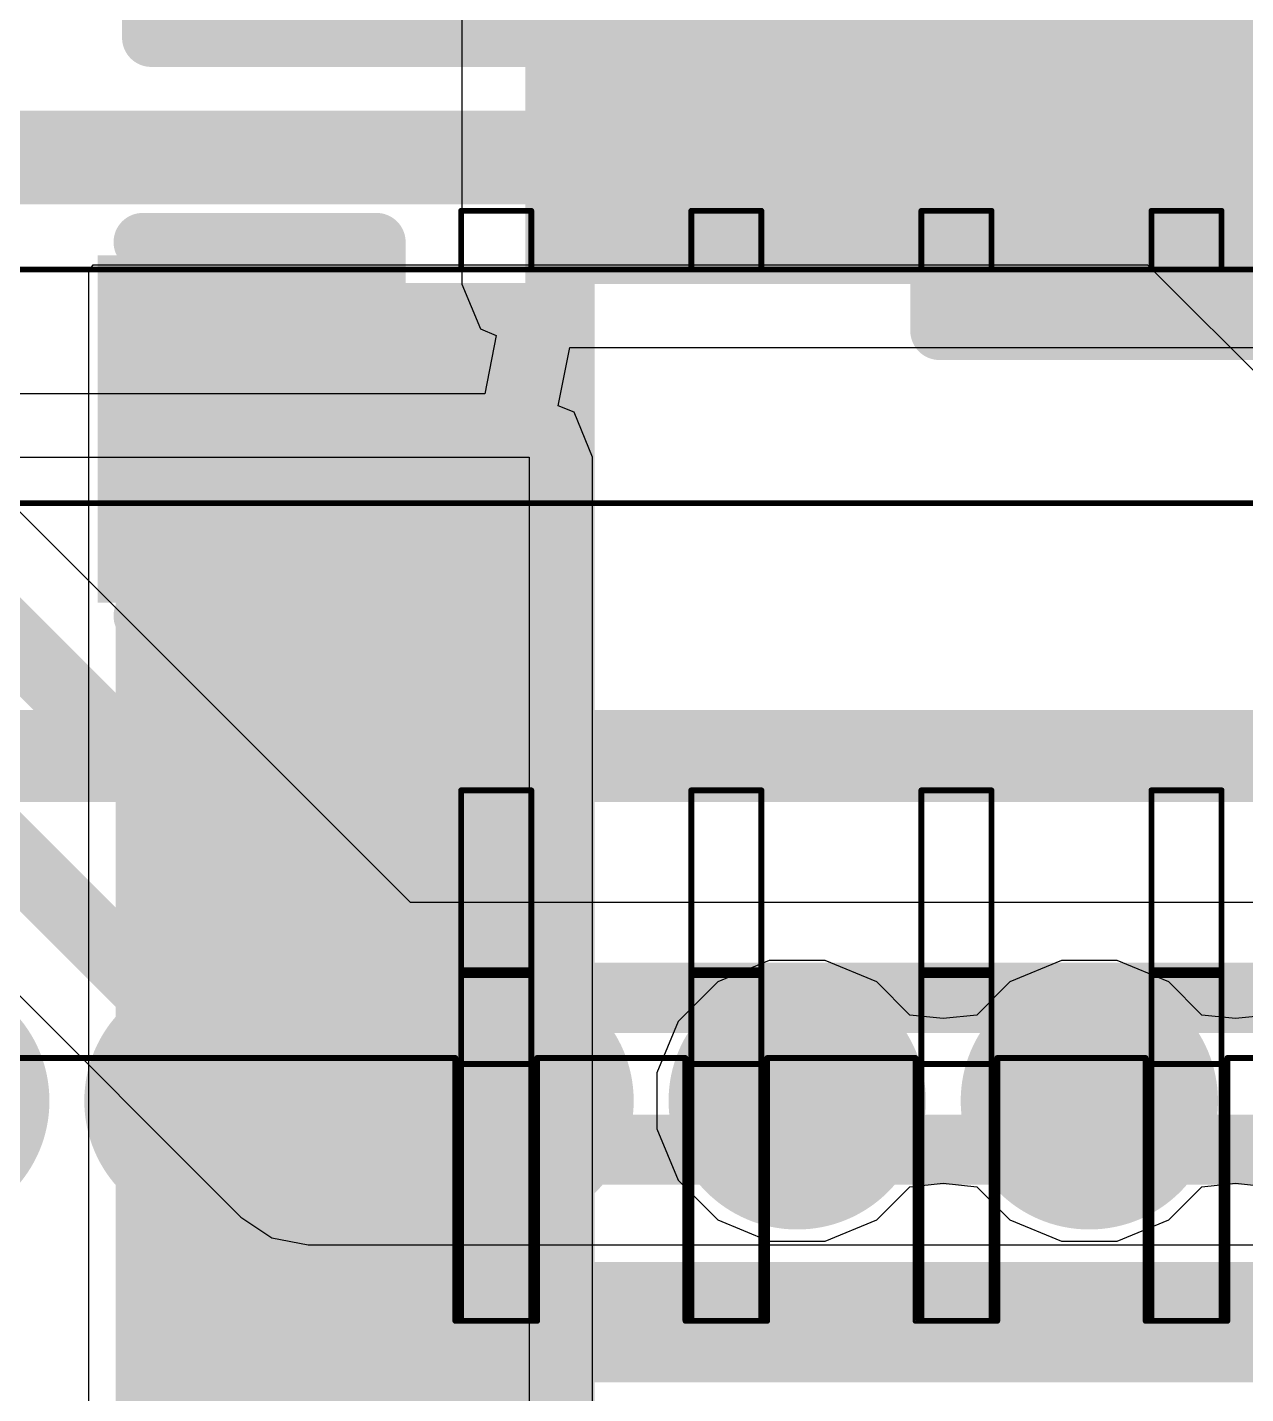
# Model space of a CAD drawing. Header units: inches. Extents: x -11 to 5433, y -4 to 5447.
# Drawn here: x 6.97 to 9.618, y 3.3 to 6.271 of the extents above; entities that cross this region are included whole.
import ezdxf

# ---------------------------------------------------------------- set-up
doc = ezdxf.new("R2010")
doc.units = ezdxf.units.IN
for name, color, linetype in [('Bottom Layer', 5, 'Continuous'), ('Bottom Overlay', 54, 'Continuous'), ('Bottom Paste', 16, 'Continuous'), ('Bottom Solder', 6, 'Continuous'), ('Ground', 16, 'Continuous'), ('Mechanical 4', 56, 'Continuous'), ('Top Layer', 1, 'Continuous'), ('Top Overlay', 2, 'Continuous'), ('Top Paste', 8, 'Continuous'), ('Top Solder', 216, 'Continuous')]:
    doc.layers.add(name, color=color, linetype=linetype)

# ---------------------------------------------------------------- blocks, each defined once
blk = doc.blocks.new('C___0402_6')
at = {"layer": 'Top Layer'}
for points in [[(-0.6985, -0.3175), (-0.6985, 0.3175), (-0.2413, 0.3175), (-0.2413, -0.3175)], [(0.2413, -0.3175), (0.2413, 0.3175), (0.6985, 0.3175), (0.6985, -0.3175)]]:
    blk.add_hatch(color=1, dxfattribs=at).paths.add_polyline_path(points)
at = {"layer": 'Top Paste'}
for points in [[(-0.6985, -0.3175), (-0.6985, 0.3175), (-0.2413, 0.3175), (-0.2413, -0.3175)], [(0.2413, -0.3175), (0.2413, 0.3175), (0.6985, 0.3175), (0.6985, -0.3175)]]:
    blk.add_hatch(color=8, dxfattribs=at).paths.add_polyline_path(points)
at = {"layer": 'Top Solder'}
for points in [[(-0.7585, -0.3775), (-0.7585, 0.3775), (-0.1813, 0.3775), (-0.1813, -0.3775)], [(0.1813, -0.3775), (0.1813, 0.3775), (0.7585, 0.3775), (0.7585, -0.3775)]]:
    blk.add_hatch(color=216, dxfattribs=at).paths.add_polyline_path(points)
at = {"layer": 'Top Overlay'}
for points in [[(-0.7874, -0.4064, 0.127, 0.127, 0), (-0.7874, 0.4064, 0.127, 0.127, 0)], [(-0.7874, 0.4064, 0.127, 0.127, 0), (-0.2794, 0.4064, 0.127, 0.127, 0)], [(0.2794, 0.4064, 0.127, 0.127, 0), (0.7874, 0.4064, 0.127, 0.127, 0)], [(0.7874, -0.4064, 0.127, 0.127, 0), (0.7874, 0.4064, 0.127, 0.127, 0)], [(-0.7874, -0.4064, 0.127, 0.127, 0), (-0.2794, -0.4064, 0.127, 0.127, 0)], [(0.2794, -0.4064, 0.127, 0.127, 0), (0.7874, -0.4064, 0.127, 0.127, 0)]]:
    blk.add_lwpolyline(points, format="xyseb", dxfattribs=at)
for points in [[(-0.8191, 0.4064, 0.0635, 0.0635, 1), (-0.7556, 0.4064, 0.0635, 0.0635, 1)], [(-0.8191, 0.4064, 0.0635, 0.0635, 1), (-0.7556, 0.4064, 0.0635, 0.0635, 1)], [(-0.3111, 0.4064, 0.0635, 0.0635, 1), (-0.2477, 0.4064, 0.0635, 0.0635, 1)], [(0.2477, 0.4064, 0.0635, 0.0635, 1), (0.3111, 0.4064, 0.0635, 0.0635, 1)], [(0.7556, 0.4064, 0.0635, 0.0635, 1), (0.8191, 0.4064, 0.0635, 0.0635, 1)], [(0.7556, 0.4064, 0.0635, 0.0635, 1), (0.8191, 0.4064, 0.0635, 0.0635, 1)], [(-0.8191, -0.4064, 0.0635, 0.0635, 1), (-0.7556, -0.4064, 0.0635, 0.0635, 1)], [(-0.8191, -0.4064, 0.0635, 0.0635, 1), (-0.7556, -0.4064, 0.0635, 0.0635, 1)], [(-0.3111, -0.4064, 0.0635, 0.0635, 1), (-0.2477, -0.4064, 0.0635, 0.0635, 1)], [(0.2477, -0.4064, 0.0635, 0.0635, 1), (0.3111, -0.4064, 0.0635, 0.0635, 1)], [(0.7556, -0.4064, 0.0635, 0.0635, 1), (0.8191, -0.4064, 0.0635, 0.0635, 1)], [(0.7556, -0.4064, 0.0635, 0.0635, 1), (0.8191, -0.4064, 0.0635, 0.0635, 1)]]:
    blk.add_lwpolyline(points, format="xyseb", close=True, dxfattribs=at)
blk = doc.blocks.new('RES_0805_B_70')
at = {"layer": 'Bottom Layer'}
for points in [[(-1.524, 0.635), (-0.508, 0.635), (-0.508, -0.635), (-1.524, -0.635)], [(0.508, 0.635), (1.524, 0.635), (1.524, -0.635), (0.508, -0.635)]]:
    blk.add_hatch(color=5, dxfattribs=at).paths.add_polyline_path(points)
at = {"layer": 'Bottom Paste'}
for points in [[(-1.524, 0.635), (-0.508, 0.635), (-0.508, -0.635), (-1.524, -0.635)], [(0.508, 0.635), (1.524, 0.635), (1.524, -0.635), (0.508, -0.635)]]:
    blk.add_hatch(color=16, dxfattribs=at).paths.add_polyline_path(points)
at = {"layer": 'Bottom Solder'}
for points in [[(-1.6256, 0.7366), (-0.4064, 0.7366), (-0.4064, -0.7366), (-1.6256, -0.7366)], [(0.4064, 0.7366), (1.6256, 0.7366), (1.6256, -0.7366), (0.4064, -0.7366)]]:
    blk.add_hatch(color=6, dxfattribs=at).paths.add_polyline_path(points)
at = {"layer": 'Bottom Overlay'}
for points in [[(-1.6256, -0.7366, 0.127, 0.127, 0), (-1.6256, 0.7366, 0.127, 0.127, 0)], [(-1.6256, 0.7366, 0.127, 0.127, 0), (1.6256, 0.7366, 0.127, 0.127, 0)], [(1.6256, -0.7366, 0.127, 0.127, 0), (1.6256, 0.7366, 0.127, 0.127, 0)], [(-1.6256, -0.7366, 0.127, 0.127, 0), (1.6256, -0.7366, 0.127, 0.127, 0)]]:
    blk.add_lwpolyline(points, format="xyseb", dxfattribs=at)
for points in [[(-1.65735, 0.7366, 0.0635, 0.0635, 1), (-1.59385, 0.7366, 0.0635, 0.0635, 1)], [(-1.65735, 0.7366, 0.0635, 0.0635, 1), (-1.59385, 0.7366, 0.0635, 0.0635, 1)], [(1.59385, 0.7366, 0.0635, 0.0635, 1), (1.65735, 0.7366, 0.0635, 0.0635, 1)], [(1.59385, 0.7366, 0.0635, 0.0635, 1), (1.65735, 0.7366, 0.0635, 0.0635, 1)], [(-1.65735, -0.7366, 0.0635, 0.0635, 1), (-1.59385, -0.7366, 0.0635, 0.0635, 1)], [(-1.65735, -0.7366, 0.0635, 0.0635, 1), (-1.59385, -0.7366, 0.0635, 0.0635, 1)], [(1.59385, -0.7366, 0.0635, 0.0635, 1), (1.65735, -0.7366, 0.0635, 0.0635, 1)], [(1.59385, -0.7366, 0.0635, 0.0635, 1), (1.65735, -0.7366, 0.0635, 0.0635, 1)]]:
    blk.add_lwpolyline(points, format="xyseb", close=True, dxfattribs=at)
blk = doc.blocks.new('R___0402_B_81')
at = {"layer": 'Bottom Layer'}
for points in [[(-0.2413, 0.3175), (-0.2413, -0.3175), (-0.6985, -0.3175), (-0.6985, 0.3175)], [(0.6985, 0.3175), (0.6985, -0.3175), (0.2413, -0.3175), (0.2413, 0.3175)]]:
    blk.add_hatch(color=5, dxfattribs=at).paths.add_polyline_path(points)
at = {"layer": 'Bottom Paste'}
for points in [[(-0.2413, 0.3175), (-0.2413, -0.3175), (-0.6985, -0.3175), (-0.6985, 0.3175)], [(0.6985, 0.3175), (0.6985, -0.3175), (0.2413, -0.3175), (0.2413, 0.3175)]]:
    blk.add_hatch(color=16, dxfattribs=at).paths.add_polyline_path(points)
at = {"layer": 'Bottom Solder'}
for points in [[(-0.1863, 0.3725), (-0.1863, -0.3725), (-0.7535, -0.3725), (-0.7535, 0.3725)], [(0.7535, 0.3725), (0.7535, -0.3725), (0.1863, -0.3725), (0.1863, 0.3725)]]:
    blk.add_hatch(color=6, dxfattribs=at).paths.add_polyline_path(points)
at = {"layer": 'Bottom Overlay'}
for points in [[(-0.7874, 0.4064, 0.127, 0.127, 0), (0.7874, 0.4064, 0.127, 0.127, 0)], [(-0.7874, -0.4064, 0.127, 0.127, 0), (-0.7874, 0.4064, 0.127, 0.127, 0)], [(0.7874, -0.4064, 0.127, 0.127, 0), (0.7874, 0.4064, 0.127, 0.127, 0)], [(-0.8128, 0.4318, 0.00323, 0.00323, 0), (0.8128, 0.4318, 0.00323, 0.00323, 0)], [(-0.7874, -0.4064, 0.127, 0.127, 0), (0.7874, -0.4064, 0.127, 0.127, 0)]]:
    blk.add_lwpolyline(points, format="xyseb", dxfattribs=at)
for points in [[(-0.8191, 0.4064, 0.0635, 0.0635, 1), (-0.7556, 0.4064, 0.0635, 0.0635, 1)], [(-0.8191, 0.4064, 0.0635, 0.0635, 1), (-0.7556, 0.4064, 0.0635, 0.0635, 1)], [(0.7556, 0.4064, 0.0635, 0.0635, 1), (0.8191, 0.4064, 0.0635, 0.0635, 1)], [(0.7556, 0.4064, 0.0635, 0.0635, 1), (0.8191, 0.4064, 0.0635, 0.0635, 1)], [(-0.8136, 0.4318, 0.00161, 0.00161, 1), (-0.812, 0.4318, 0.00161, 0.00161, 1)], [(0.812, 0.4318, 0.00161, 0.00161, 1), (0.8136, 0.4318, 0.00161, 0.00161, 1)], [(-0.8191, -0.4064, 0.0635, 0.0635, 1), (-0.7556, -0.4064, 0.0635, 0.0635, 1)], [(-0.8191, -0.4064, 0.0635, 0.0635, 1), (-0.7556, -0.4064, 0.0635, 0.0635, 1)], [(0.7556, -0.4064, 0.0635, 0.0635, 1), (0.8191, -0.4064, 0.0635, 0.0635, 1)], [(0.7556, -0.4064, 0.0635, 0.0635, 1), (0.8191, -0.4064, 0.0635, 0.0635, 1)]]:
    blk.add_lwpolyline(points, format="xyseb", close=True, dxfattribs=at)
blk = doc.blocks.new('SOT_23_117')
at = {"layer": 'Top Overlay'}
for points in [[(-1.5494, 0.8128, 0.127, 0.127, 0), (-0.5588, 0.8128, 0.127, 0.127, 0)], [(-1.5494, 0.8128, 0.127, 0.127, 0), (-1.5494, -0.5842, 0.127, 0.127, 0)]]:
    blk.add_lwpolyline(points, format="xyseb", dxfattribs=at)
blk.add_lwpolyline([(-1.5812, 0.8128, 0.0635, 0.0635, 1), (-1.5176, 0.8128, 0.0635, 0.0635, 1)], format="xyseb", close=True, dxfattribs=at)
blk.add_lwpolyline([(-1.5812, 0.8128, 0.0635, 0.0635, 1), (-1.5176, 0.8128, 0.0635, 0.0635, 1)], format="xyseb", close=True, dxfattribs=at)
blk = doc.blocks.new('ADM6_30_01_5_L_4_2_A_TR_158')
at = {"layer": 'Top Layer'}
h = blk.add_hatch(color=1, dxfattribs=at)
edge = h.paths.add_edge_path()
edge.add_arc((6.0325, -1.75), 0.178, 0, 360)
h = blk.add_hatch(color=1, dxfattribs=at)
edge = h.paths.add_edge_path()
edge.add_arc((6.6675, -1.75), 0.178, 0, 360)
h = blk.add_hatch(color=1, dxfattribs=at)
edge = h.paths.add_edge_path()
edge.add_arc((7.3025, -1.75), 0.178, 0, 360)
h = blk.add_hatch(color=1, dxfattribs=at)
edge = h.paths.add_edge_path()
edge.add_arc((7.9375, -1.75), 0.178, 0, 360)
at = {"layer": 'Top Paste'}
h = blk.add_hatch(color=8, dxfattribs=at)
edge = h.paths.add_edge_path()
edge.add_arc((6.0325, -1.75), 0.178, 0, 360)
h = blk.add_hatch(color=8, dxfattribs=at)
edge = h.paths.add_edge_path()
edge.add_arc((6.6675, -1.75), 0.178, 0, 360)
h = blk.add_hatch(color=8, dxfattribs=at)
edge = h.paths.add_edge_path()
edge.add_arc((7.3025, -1.75), 0.178, 0, 360)
h = blk.add_hatch(color=8, dxfattribs=at)
edge = h.paths.add_edge_path()
edge.add_arc((7.9375, -1.75), 0.178, 0, 360)
at = {"layer": 'Top Solder'}
h = blk.add_hatch(color=216, dxfattribs=at)
edge = h.paths.add_edge_path()
edge.add_arc((6.0325, -1.75), 0.2796, 0, 360)
h = blk.add_hatch(color=216, dxfattribs=at)
edge = h.paths.add_edge_path()
edge.add_arc((6.6675, -1.75), 0.2796, 0, 360)
h = blk.add_hatch(color=216, dxfattribs=at)
edge = h.paths.add_edge_path()
edge.add_arc((7.3025, -1.75), 0.2796, 0, 360)
h = blk.add_hatch(color=216, dxfattribs=at)
edge = h.paths.add_edge_path()
edge.add_arc((7.9375, -1.75), 0.2796, 0, 360)
h = blk.add_hatch(color=216, dxfattribs=at)
edge = h.paths.add_edge_path()
edge.add_arc((8.5725, -1.75), 0.2796, 0, 360)
at = {"layer": 'Top Overlay'}
blk.add_lwpolyline([(11.885, -2.5, 0.2, 0.2, 0), (-11.885, -2.5, 0.2, 0.2, 0)], format="xyseb", dxfattribs=at)

msp = doc.modelspace()

# ---------------------------------------------------------------- hatches: boundary and pattern name
at = {"layer": 'Bottom Layer'}
for points in [[(9.0794, 5.7127), (10.0661, 5.7127), (10.0661, 8.9859), (9.0794, 8.9859)], [(8.0518, 5.7127), (10.0661, 5.7127), (10.0661, 7.0866), (8.0518, 7.0866)]]:
    msp.add_hatch(color=5, dxfattribs=at).paths.add_polyline_path(points)
at = {"layer": 'Top Layer'}
for points in [[(7.1617, 0.2108), (8.2031, 0.2108), (8.2031, 5.7151), (7.1617, 5.7151)], [(13.3339, 3.5861), (7.8659, 3.5861), (7.8659, 3.3245), (13.3339, 3.3245)]]:
    msp.add_hatch(color=1, dxfattribs=at).paths.add_polyline_path(points)

# ---------------------------------------------------------------- linework, layer by layer
at = {"layer": 'Bottom Layer'}
for p, q in [((7.9143, 7.0866), (7.9143, 5.7127)), ((7.9143, 5.7127), (7.9546, 5.6155)), ((7.9546, 5.6155), (7.989, 5.6012)), ((7.989, 5.6012), (7.9638, 5.4742)), ((8.1236, 5.4482), (8.1488, 5.5752)), ((8.1488, 5.5752), (10.0661, 5.5752)), ((7.9638, 5.4742), (6.6786, 5.4742)), ((8.158, 5.4339), (8.1236, 5.4482)), ((8.1983, 5.3367), (8.158, 5.4339)), ((6.5411, 5.3367), (8.0608, 5.3367)), ((8.0608, 5.3367), (8.0608, 1.4266)), ((8.1983, 1.4266), (8.1983, 5.3367))]:
    msp.add_line(p, q, dxfattribs=at)
at = {"layer": 'Bottom Overlay'}
for points in [[(7.0372, 5.9879, 0.127, 0.127, 0), (7.0495, 5.9756, 0.127, 0.127, 0)], [(7.0495, 5.9756, 0.127, 0.127, 0), (8.9524, 5.9756, 0.127, 0.127, 0)]]:
    msp.add_lwpolyline(points, format="xyseb", dxfattribs=at)
for points in [[(7.0055, 5.9879, 0.0635, 0.0635, 1), (7.069, 5.9879, 0.0635, 0.0635, 1)], [(7.0178, 5.9756, 0.0635, 0.0635, 1), (7.0813, 5.9756, 0.0635, 0.0635, 1)], [(7.0178, 5.9756, 0.0635, 0.0635, 1), (7.0813, 5.9756, 0.0635, 0.0635, 1)], [(8.9206, 5.9756, 0.0635, 0.0635, 1), (8.9841, 5.9756, 0.0635, 0.0635, 1)]]:
    msp.add_lwpolyline(points, format="xyseb", close=True, dxfattribs=at)
at = {"layer": 'Ground'}
for p, q in [((7.8028, 4.368), (5.7711, 6.3998)), ((5.0872, 6.0307), (7.4337, 3.6842)), ((18.2791, 4.368), (7.8028, 4.368)), ((7.4337, 3.6842), (7.4337, 3.6841)), ((7.4337, 3.6841), (7.5009, 3.6392)), ((7.5009, 3.6392), (7.5802, 3.6235)), ((7.5802, 3.6235), (14.5193, 3.6235))]:
    msp.add_line(p, q, dxfattribs=at)
for points in [[(5.5639, 6.314, 0.1524, 0.1524, 0), (7.717, 4.1608, 0.1524, 0.1524, 0)], [(5.2337, 6.1772, 0.1524, 0.1524, 0), (7.5802, 3.8306, 0.1524, 0.1524, 0)], [(7.717, 4.1608, 0.1524, 0.1524, 0), (20.9852, 4.1608, 0.1524, 0.1524, 0)], [(7.5802, 3.8306, 0.1524, 0.1524, 0), (21.122, 3.8306, 0.1524, 0.1524, 0)]]:
    msp.add_lwpolyline(points, format="xyseb", dxfattribs=at)
for points in [[(7.6789, 4.1608, 0.0762, 0.0762, 1), (7.7551, 4.1608, 0.0762, 0.0762, 1)], [(7.6789, 4.1608, 0.0762, 0.0762, 1), (7.7551, 4.1608, 0.0762, 0.0762, 1)], [(7.5421, 3.8306, 0.0762, 0.0762, 1), (7.6183, 3.8306, 0.0762, 0.0762, 1)], [(7.5421, 3.8306, 0.0762, 0.0762, 1), (7.6183, 3.8306, 0.0762, 0.0762, 1)]]:
    msp.add_lwpolyline(points, format="xyseb", close=True, dxfattribs=at)
at = {"layer": 'Mechanical 4'}
for points in [[(7.9127, 5.7445, 0.0127, 0.0127, 0), (7.9127, 5.872, 0.0127, 0.0127, 0)], [(7.9127, 5.872, 0.0127, 0.0127, 0), (8.0651, 5.872, 0.0127, 0.0127, 0)], [(8.0651, 5.7445, 0.0127, 0.0127, 0), (8.0651, 5.872, 0.0127, 0.0127, 0)], [(8.4128, 5.7445, 0.0127, 0.0127, 0), (8.4128, 5.872, 0.0127, 0.0127, 0)], [(8.4128, 5.872, 0.0127, 0.0127, 0), (8.5652, 5.872, 0.0127, 0.0127, 0)], [(8.5652, 5.7445, 0.0127, 0.0127, 0), (8.5652, 5.872, 0.0127, 0.0127, 0)], [(8.913, 5.7445, 0.0127, 0.0127, 0), (8.913, 5.872, 0.0127, 0.0127, 0)], [(8.913, 5.872, 0.0127, 0.0127, 0), (9.0654, 5.872, 0.0127, 0.0127, 0)], [(9.0654, 5.7445, 0.0127, 0.0127, 0), (9.0654, 5.872, 0.0127, 0.0127, 0)], [(9.4131, 5.7445, 0.0127, 0.0127, 0), (9.4131, 5.872, 0.0127, 0.0127, 0)], [(9.4131, 5.872, 0.0127, 0.0127, 0), (9.5655, 5.872, 0.0127, 0.0127, 0)], [(9.5655, 5.7445, 0.0127, 0.0127, 0), (9.5655, 5.872, 0.0127, 0.0127, 0)], [(4.5919, 5.7445, 0.0127, 0.0127, 0), (13.2634, 5.7445, 0.0127, 0.0127, 0)], [(5.1571, 5.2365, 0.0127, 0.0127, 0), (12.5352, 5.2365, 0.0127, 0.0127, 0)], [(7.9127, 3.4585, 0.0127, 0.0127, 0), (7.9127, 4.612, 0.0127, 0.0127, 0)], [(7.9127, 4.612, 0.0127, 0.0127, 0), (8.0651, 4.612, 0.0127, 0.0127, 0)], [(8.0651, 3.4585, 0.0127, 0.0127, 0), (8.0651, 4.612, 0.0127, 0.0127, 0)], [(8.4128, 3.4585, 0.0127, 0.0127, 0), (8.4128, 4.612, 0.0127, 0.0127, 0)], [(8.4128, 4.612, 0.0127, 0.0127, 0), (8.5652, 4.612, 0.0127, 0.0127, 0)], [(8.5652, 3.4585, 0.0127, 0.0127, 0), (8.5652, 4.612, 0.0127, 0.0127, 0)], [(8.913, 3.4585, 0.0127, 0.0127, 0), (8.913, 4.612, 0.0127, 0.0127, 0)], [(8.913, 4.612, 0.0127, 0.0127, 0), (9.0654, 4.612, 0.0127, 0.0127, 0)], [(9.0654, 3.4585, 0.0127, 0.0127, 0), (9.0654, 4.612, 0.0127, 0.0127, 0)], [(9.4131, 3.4585, 0.0127, 0.0127, 0), (9.4131, 4.612, 0.0127, 0.0127, 0)], [(9.4131, 4.612, 0.0127, 0.0127, 0), (9.5655, 4.612, 0.0127, 0.0127, 0)], [(9.5655, 3.4585, 0.0127, 0.0127, 0), (9.5655, 4.612, 0.0127, 0.0127, 0)], [(7.9127, 4.2206, 0.0127, 0.0127, 0), (8.0651, 4.2206, 0.0127, 0.0127, 0)], [(8.4128, 4.2206, 0.0127, 0.0127, 0), (8.5652, 4.2206, 0.0127, 0.0127, 0)], [(8.913, 4.2206, 0.0127, 0.0127, 0), (9.0654, 4.2206, 0.0127, 0.0127, 0)], [(9.4131, 4.2206, 0.0127, 0.0127, 0), (9.5655, 4.2206, 0.0127, 0.0127, 0)], [(7.9127, 4.2102, 0.0127, 0.0127, 0), (8.0651, 4.2102, 0.0127, 0.0127, 0)], [(8.4128, 4.2102, 0.0127, 0.0127, 0), (8.5652, 4.2102, 0.0127, 0.0127, 0)], [(8.913, 4.2102, 0.0127, 0.0127, 0), (9.0654, 4.2102, 0.0127, 0.0127, 0)], [(9.4131, 4.2102, 0.0127, 0.0127, 0), (9.5655, 4.2102, 0.0127, 0.0127, 0)], [(6.8309, 4.03, 0.0127, 0.0127, 0), (7.9, 4.03, 0.0127, 0.0127, 0)], [(7.9, 3.4585, 0.0127, 0.0127, 0), (7.9, 4.03, 0.0127, 0.0127, 0)], [(7.9127, 4.0169, 0.0127, 0.0127, 0), (8.0651, 4.0169, 0.0127, 0.0127, 0)], [(8.0778, 3.4585, 0.0127, 0.0127, 0), (8.0778, 4.03, 0.0127, 0.0127, 0)], [(8.0778, 4.03, 0.0127, 0.0127, 0), (8.4001, 4.03, 0.0127, 0.0127, 0)], [(8.4001, 3.4585, 0.0127, 0.0127, 0), (8.4001, 4.03, 0.0127, 0.0127, 0)], [(8.4128, 4.0169, 0.0127, 0.0127, 0), (8.5652, 4.0169, 0.0127, 0.0127, 0)], [(8.5779, 3.4585, 0.0127, 0.0127, 0), (8.5779, 4.03, 0.0127, 0.0127, 0)], [(8.5779, 4.03, 0.0127, 0.0127, 0), (8.9003, 4.03, 0.0127, 0.0127, 0)], [(8.9003, 3.4585, 0.0127, 0.0127, 0), (8.9003, 4.03, 0.0127, 0.0127, 0)], [(8.913, 4.0169, 0.0127, 0.0127, 0), (9.0654, 4.0169, 0.0127, 0.0127, 0)], [(9.0781, 3.4585, 0.0127, 0.0127, 0), (9.0781, 4.03, 0.0127, 0.0127, 0)], [(9.0781, 4.03, 0.0127, 0.0127, 0), (9.4004, 4.03, 0.0127, 0.0127, 0)], [(9.4004, 3.4585, 0.0127, 0.0127, 0), (9.4004, 4.03, 0.0127, 0.0127, 0)], [(9.4131, 4.0169, 0.0127, 0.0127, 0), (9.5655, 4.0169, 0.0127, 0.0127, 0)], [(9.5782, 3.4585, 0.0127, 0.0127, 0), (9.5782, 4.03, 0.0127, 0.0127, 0)], [(9.5782, 4.03, 0.0127, 0.0127, 0), (9.9005, 4.03, 0.0127, 0.0127, 0)], [(7.9, 3.4585, 0.0127, 0.0127, 0), (8.0778, 3.4585, 0.0127, 0.0127, 0)], [(8.4001, 3.4585, 0.0127, 0.0127, 0), (8.5779, 3.4585, 0.0127, 0.0127, 0)], [(8.9003, 3.4585, 0.0127, 0.0127, 0), (9.0781, 3.4585, 0.0127, 0.0127, 0)], [(9.4004, 3.4585, 0.0127, 0.0127, 0), (9.5782, 3.4585, 0.0127, 0.0127, 0)]]:
    msp.add_lwpolyline(points, format="xyseb", dxfattribs=at)
for points in [[(7.9095, 5.872, 0.00635, 0.00635, 1), (7.9159, 5.872, 0.00635, 0.00635, 1)], [(7.9095, 5.872, 0.00635, 0.00635, 1), (7.9159, 5.872, 0.00635, 0.00635, 1)], [(8.0619, 5.872, 0.00635, 0.00635, 1), (8.0683, 5.872, 0.00635, 0.00635, 1)], [(8.0619, 5.872, 0.00635, 0.00635, 1), (8.0683, 5.872, 0.00635, 0.00635, 1)], [(8.4097, 5.872, 0.00635, 0.00635, 1), (8.416, 5.872, 0.00635, 0.00635, 1)], [(8.4097, 5.872, 0.00635, 0.00635, 1), (8.416, 5.872, 0.00635, 0.00635, 1)], [(8.5621, 5.872, 0.00635, 0.00635, 1), (8.5684, 5.872, 0.00635, 0.00635, 1)], [(8.5621, 5.872, 0.00635, 0.00635, 1), (8.5684, 5.872, 0.00635, 0.00635, 1)], [(8.9098, 5.872, 0.00635, 0.00635, 1), (8.9161, 5.872, 0.00635, 0.00635, 1)], [(8.9098, 5.872, 0.00635, 0.00635, 1), (8.9161, 5.872, 0.00635, 0.00635, 1)], [(9.0622, 5.872, 0.00635, 0.00635, 1), (9.0685, 5.872, 0.00635, 0.00635, 1)], [(9.0622, 5.872, 0.00635, 0.00635, 1), (9.0685, 5.872, 0.00635, 0.00635, 1)], [(9.4099, 5.872, 0.00635, 0.00635, 1), (9.4163, 5.872, 0.00635, 0.00635, 1)], [(9.4099, 5.872, 0.00635, 0.00635, 1), (9.4163, 5.872, 0.00635, 0.00635, 1)], [(9.5623, 5.872, 0.00635, 0.00635, 1), (9.5687, 5.872, 0.00635, 0.00635, 1)], [(9.5623, 5.872, 0.00635, 0.00635, 1), (9.5687, 5.872, 0.00635, 0.00635, 1)], [(7.9095, 5.7445, 0.00635, 0.00635, 1), (7.9159, 5.7445, 0.00635, 0.00635, 1)], [(8.0619, 5.7445, 0.00635, 0.00635, 1), (8.0683, 5.7445, 0.00635, 0.00635, 1)], [(8.4097, 5.7445, 0.00635, 0.00635, 1), (8.416, 5.7445, 0.00635, 0.00635, 1)], [(8.5621, 5.7445, 0.00635, 0.00635, 1), (8.5684, 5.7445, 0.00635, 0.00635, 1)], [(8.9098, 5.7445, 0.00635, 0.00635, 1), (8.9161, 5.7445, 0.00635, 0.00635, 1)], [(9.0622, 5.7445, 0.00635, 0.00635, 1), (9.0685, 5.7445, 0.00635, 0.00635, 1)], [(9.4099, 5.7445, 0.00635, 0.00635, 1), (9.4163, 5.7445, 0.00635, 0.00635, 1)], [(9.5623, 5.7445, 0.00635, 0.00635, 1), (9.5687, 5.7445, 0.00635, 0.00635, 1)], [(7.9095, 4.612, 0.00635, 0.00635, 1), (7.9159, 4.612, 0.00635, 0.00635, 1)], [(7.9095, 4.612, 0.00635, 0.00635, 1), (7.9159, 4.612, 0.00635, 0.00635, 1)], [(8.0619, 4.612, 0.00635, 0.00635, 1), (8.0683, 4.612, 0.00635, 0.00635, 1)], [(8.0619, 4.612, 0.00635, 0.00635, 1), (8.0683, 4.612, 0.00635, 0.00635, 1)], [(8.4097, 4.612, 0.00635, 0.00635, 1), (8.416, 4.612, 0.00635, 0.00635, 1)], [(8.4097, 4.612, 0.00635, 0.00635, 1), (8.416, 4.612, 0.00635, 0.00635, 1)], [(8.5621, 4.612, 0.00635, 0.00635, 1), (8.5684, 4.612, 0.00635, 0.00635, 1)], [(8.5621, 4.612, 0.00635, 0.00635, 1), (8.5684, 4.612, 0.00635, 0.00635, 1)], [(8.9098, 4.612, 0.00635, 0.00635, 1), (8.9161, 4.612, 0.00635, 0.00635, 1)], [(8.9098, 4.612, 0.00635, 0.00635, 1), (8.9161, 4.612, 0.00635, 0.00635, 1)], [(9.0622, 4.612, 0.00635, 0.00635, 1), (9.0685, 4.612, 0.00635, 0.00635, 1)], [(9.0622, 4.612, 0.00635, 0.00635, 1), (9.0685, 4.612, 0.00635, 0.00635, 1)], [(9.4099, 4.612, 0.00635, 0.00635, 1), (9.4163, 4.612, 0.00635, 0.00635, 1)], [(9.4099, 4.612, 0.00635, 0.00635, 1), (9.4163, 4.612, 0.00635, 0.00635, 1)], [(9.5623, 4.612, 0.00635, 0.00635, 1), (9.5687, 4.612, 0.00635, 0.00635, 1)], [(9.5623, 4.612, 0.00635, 0.00635, 1), (9.5687, 4.612, 0.00635, 0.00635, 1)], [(7.9095, 4.2206, 0.00635, 0.00635, 1), (7.9159, 4.2206, 0.00635, 0.00635, 1)], [(8.0619, 4.2206, 0.00635, 0.00635, 1), (8.0683, 4.2206, 0.00635, 0.00635, 1)], [(8.4097, 4.2206, 0.00635, 0.00635, 1), (8.416, 4.2206, 0.00635, 0.00635, 1)], [(8.5621, 4.2206, 0.00635, 0.00635, 1), (8.5684, 4.2206, 0.00635, 0.00635, 1)], [(8.9098, 4.2206, 0.00635, 0.00635, 1), (8.9161, 4.2206, 0.00635, 0.00635, 1)], [(9.0622, 4.2206, 0.00635, 0.00635, 1), (9.0685, 4.2206, 0.00635, 0.00635, 1)], [(9.4099, 4.2206, 0.00635, 0.00635, 1), (9.4163, 4.2206, 0.00635, 0.00635, 1)], [(9.5623, 4.2206, 0.00635, 0.00635, 1), (9.5687, 4.2206, 0.00635, 0.00635, 1)], [(7.9095, 4.2102, 0.00635, 0.00635, 1), (7.9159, 4.2102, 0.00635, 0.00635, 1)], [(8.0619, 4.2102, 0.00635, 0.00635, 1), (8.0683, 4.2102, 0.00635, 0.00635, 1)], [(8.4097, 4.2102, 0.00635, 0.00635, 1), (8.416, 4.2102, 0.00635, 0.00635, 1)], [(8.5621, 4.2102, 0.00635, 0.00635, 1), (8.5684, 4.2102, 0.00635, 0.00635, 1)], [(8.9098, 4.2102, 0.00635, 0.00635, 1), (8.9161, 4.2102, 0.00635, 0.00635, 1)], [(9.0622, 4.2102, 0.00635, 0.00635, 1), (9.0685, 4.2102, 0.00635, 0.00635, 1)], [(9.4099, 4.2102, 0.00635, 0.00635, 1), (9.4163, 4.2102, 0.00635, 0.00635, 1)], [(9.5623, 4.2102, 0.00635, 0.00635, 1), (9.5687, 4.2102, 0.00635, 0.00635, 1)], [(7.8968, 4.03, 0.00635, 0.00635, 1), (7.9032, 4.03, 0.00635, 0.00635, 1)], [(7.8968, 4.03, 0.00635, 0.00635, 1), (7.9032, 4.03, 0.00635, 0.00635, 1)], [(7.9095, 4.0169, 0.00635, 0.00635, 1), (7.9159, 4.0169, 0.00635, 0.00635, 1)], [(8.0619, 4.0169, 0.00635, 0.00635, 1), (8.0683, 4.0169, 0.00635, 0.00635, 1)], [(8.0746, 4.03, 0.00635, 0.00635, 1), (8.081, 4.03, 0.00635, 0.00635, 1)], [(8.0746, 4.03, 0.00635, 0.00635, 1), (8.081, 4.03, 0.00635, 0.00635, 1)], [(8.397, 4.03, 0.00635, 0.00635, 1), (8.4033, 4.03, 0.00635, 0.00635, 1)], [(8.397, 4.03, 0.00635, 0.00635, 1), (8.4033, 4.03, 0.00635, 0.00635, 1)], [(8.4097, 4.0169, 0.00635, 0.00635, 1), (8.416, 4.0169, 0.00635, 0.00635, 1)], [(8.5621, 4.0169, 0.00635, 0.00635, 1), (8.5684, 4.0169, 0.00635, 0.00635, 1)], [(8.5748, 4.03, 0.00635, 0.00635, 1), (8.5811, 4.03, 0.00635, 0.00635, 1)], [(8.5748, 4.03, 0.00635, 0.00635, 1), (8.5811, 4.03, 0.00635, 0.00635, 1)], [(8.8971, 4.03, 0.00635, 0.00635, 1), (8.9034, 4.03, 0.00635, 0.00635, 1)], [(8.8971, 4.03, 0.00635, 0.00635, 1), (8.9034, 4.03, 0.00635, 0.00635, 1)], [(8.9098, 4.0169, 0.00635, 0.00635, 1), (8.9161, 4.0169, 0.00635, 0.00635, 1)], [(9.0622, 4.0169, 0.00635, 0.00635, 1), (9.0685, 4.0169, 0.00635, 0.00635, 1)], [(9.0749, 4.03, 0.00635, 0.00635, 1), (9.0812, 4.03, 0.00635, 0.00635, 1)], [(9.0749, 4.03, 0.00635, 0.00635, 1), (9.0812, 4.03, 0.00635, 0.00635, 1)], [(9.3972, 4.03, 0.00635, 0.00635, 1), (9.4036, 4.03, 0.00635, 0.00635, 1)], [(9.3972, 4.03, 0.00635, 0.00635, 1), (9.4036, 4.03, 0.00635, 0.00635, 1)], [(9.4099, 4.0169, 0.00635, 0.00635, 1), (9.4163, 4.0169, 0.00635, 0.00635, 1)], [(9.5623, 4.0169, 0.00635, 0.00635, 1), (9.5687, 4.0169, 0.00635, 0.00635, 1)], [(9.575, 4.03, 0.00635, 0.00635, 1), (9.5814, 4.03, 0.00635, 0.00635, 1)], [(9.575, 4.03, 0.00635, 0.00635, 1), (9.5814, 4.03, 0.00635, 0.00635, 1)], [(7.8968, 3.4585, 0.00635, 0.00635, 1), (7.9032, 3.4585, 0.00635, 0.00635, 1)], [(7.8968, 3.4585, 0.00635, 0.00635, 1), (7.9032, 3.4585, 0.00635, 0.00635, 1)], [(7.9095, 3.4585, 0.00635, 0.00635, 1), (7.9159, 3.4585, 0.00635, 0.00635, 1)], [(8.0619, 3.4585, 0.00635, 0.00635, 1), (8.0683, 3.4585, 0.00635, 0.00635, 1)], [(8.0746, 3.4585, 0.00635, 0.00635, 1), (8.081, 3.4585, 0.00635, 0.00635, 1)], [(8.0746, 3.4585, 0.00635, 0.00635, 1), (8.081, 3.4585, 0.00635, 0.00635, 1)], [(8.397, 3.4585, 0.00635, 0.00635, 1), (8.4033, 3.4585, 0.00635, 0.00635, 1)], [(8.397, 3.4585, 0.00635, 0.00635, 1), (8.4033, 3.4585, 0.00635, 0.00635, 1)], [(8.4097, 3.4585, 0.00635, 0.00635, 1), (8.416, 3.4585, 0.00635, 0.00635, 1)], [(8.5621, 3.4585, 0.00635, 0.00635, 1), (8.5684, 3.4585, 0.00635, 0.00635, 1)], [(8.5748, 3.4585, 0.00635, 0.00635, 1), (8.5811, 3.4585, 0.00635, 0.00635, 1)], [(8.5748, 3.4585, 0.00635, 0.00635, 1), (8.5811, 3.4585, 0.00635, 0.00635, 1)], [(8.8971, 3.4585, 0.00635, 0.00635, 1), (8.9034, 3.4585, 0.00635, 0.00635, 1)], [(8.8971, 3.4585, 0.00635, 0.00635, 1), (8.9034, 3.4585, 0.00635, 0.00635, 1)], [(8.9098, 3.4585, 0.00635, 0.00635, 1), (8.9161, 3.4585, 0.00635, 0.00635, 1)], [(9.0622, 3.4585, 0.00635, 0.00635, 1), (9.0685, 3.4585, 0.00635, 0.00635, 1)], [(9.0749, 3.4585, 0.00635, 0.00635, 1), (9.0812, 3.4585, 0.00635, 0.00635, 1)], [(9.0749, 3.4585, 0.00635, 0.00635, 1), (9.0812, 3.4585, 0.00635, 0.00635, 1)], [(9.3972, 3.4585, 0.00635, 0.00635, 1), (9.4036, 3.4585, 0.00635, 0.00635, 1)], [(9.3972, 3.4585, 0.00635, 0.00635, 1), (9.4036, 3.4585, 0.00635, 0.00635, 1)], [(9.4099, 3.4585, 0.00635, 0.00635, 1), (9.4163, 3.4585, 0.00635, 0.00635, 1)], [(9.5623, 3.4585, 0.00635, 0.00635, 1), (9.5687, 3.4585, 0.00635, 0.00635, 1)], [(9.575, 3.4585, 0.00635, 0.00635, 1), (9.5814, 3.4585, 0.00635, 0.00635, 1)], [(9.575, 3.4585, 0.00635, 0.00635, 1), (9.5814, 3.4585, 0.00635, 0.00635, 1)]]:
    msp.add_lwpolyline(points, format="xyseb", close=True, dxfattribs=at)
at = {"layer": 'Top Layer'}
for p, q in [((7.103, 5.7403), (7.1127, 5.7548)), ((7.103, 4.1147), (7.103, 5.7403)), ((7.1127, 5.7548), (9.4043, 5.7548)), ((9.4043, 5.7548), (9.9263, 5.2328)), ((8.5824, 4.2417), (8.4703, 4.1953)), ((8.7038, 4.2417), (8.5824, 4.2417)), ((8.8159, 4.1953), (8.7038, 4.2417)), ((9.2174, 4.2417), (9.1053, 4.1953)), ((9.3388, 4.2417), (9.2174, 4.2417)), ((9.4509, 4.1953), (9.3388, 4.2417)), ((8.4703, 4.1953), (8.3845, 4.1095)), ((8.8878, 4.1234), (8.8159, 4.1953)), ((9.1053, 4.1953), (9.0334, 4.1234)), ((9.5228, 4.1234), (9.4509, 4.1953)), ((7.103, 0.2108), (7.103, 4.1147)), ((8.3845, 4.1095), (8.3381, 3.9974)), ((8.9606, 4.1157), (8.8878, 4.1234)), ((9.0334, 4.1234), (8.9606, 4.1157)), ((9.5956, 4.1157), (9.5228, 4.1234)), ((9.6684, 4.1234), (9.5956, 4.1157)), ((8.3381, 3.9974), (8.3381, 3.8761)), ((8.3381, 3.8761), (8.3845, 3.764)), ((8.3845, 3.764), (8.4703, 3.6782)), ((8.8159, 3.6782), (8.8878, 3.7501)), ((8.8878, 3.7501), (8.9606, 3.7578)), ((8.9606, 3.7578), (9.0334, 3.7501)), ((9.0334, 3.7501), (9.1053, 3.6782)), ((9.4509, 3.6782), (9.5228, 3.7501)), ((9.5228, 3.7501), (9.5956, 3.7578)), ((9.5956, 3.7578), (9.6684, 3.7501)), ((8.4703, 3.6782), (8.5824, 3.6317)), ((8.7038, 3.6317), (8.8159, 3.6782)), ((9.1053, 3.6782), (9.2174, 3.6317)), ((9.3388, 3.6317), (9.4509, 3.6782)), ((8.5824, 3.6317), (8.7038, 3.6317)), ((9.2174, 3.6317), (9.3388, 3.6317))]:
    msp.add_line(p, q, dxfattribs=at)
for points in [[(-2.6317, 5.9879, 0.2032, 0.2032, 0), (9.5008, 5.9879, 0.2032, 0.2032, 0)], [(9.5008, 5.9879, 0.2032, 0.2032, 0), (10.0911, 5.3976, 0.2032, 0.2032, 0)]]:
    msp.add_lwpolyline(points, format="xyseb", dxfattribs=at)
msp.add_lwpolyline([(9.45, 5.9879, 0.1016, 0.1016, 1), (9.5516, 5.9879, 0.1016, 0.1016, 1)], format="xyseb", close=True, dxfattribs=at)
msp.add_lwpolyline([(9.45, 5.9879, 0.1016, 0.1016, 1), (9.5516, 5.9879, 0.1016, 0.1016, 1)], format="xyseb", close=True, dxfattribs=at)

# ---------------------------------------------------------------- block references
for name, p, rotation in [('SOT_23_117', (9.499, 7.525), 90), ('ADM6_30_01_5_L_4_2_A_TR_158', (15.3106, 2.1867), 180)]:
    msp.add_blockref(name, p, dxfattribs=dict(rotation=rotation))
for name, p in [('RES_0805_B_70', (10.578, 6.3477)), ('R___0402_B_81', (8.0264, 6.6548)), ('C___0402_6', (6.9411, 5.3976))]:
    msp.add_blockref(name, p)

doc.saveas('drawing.dxf')
